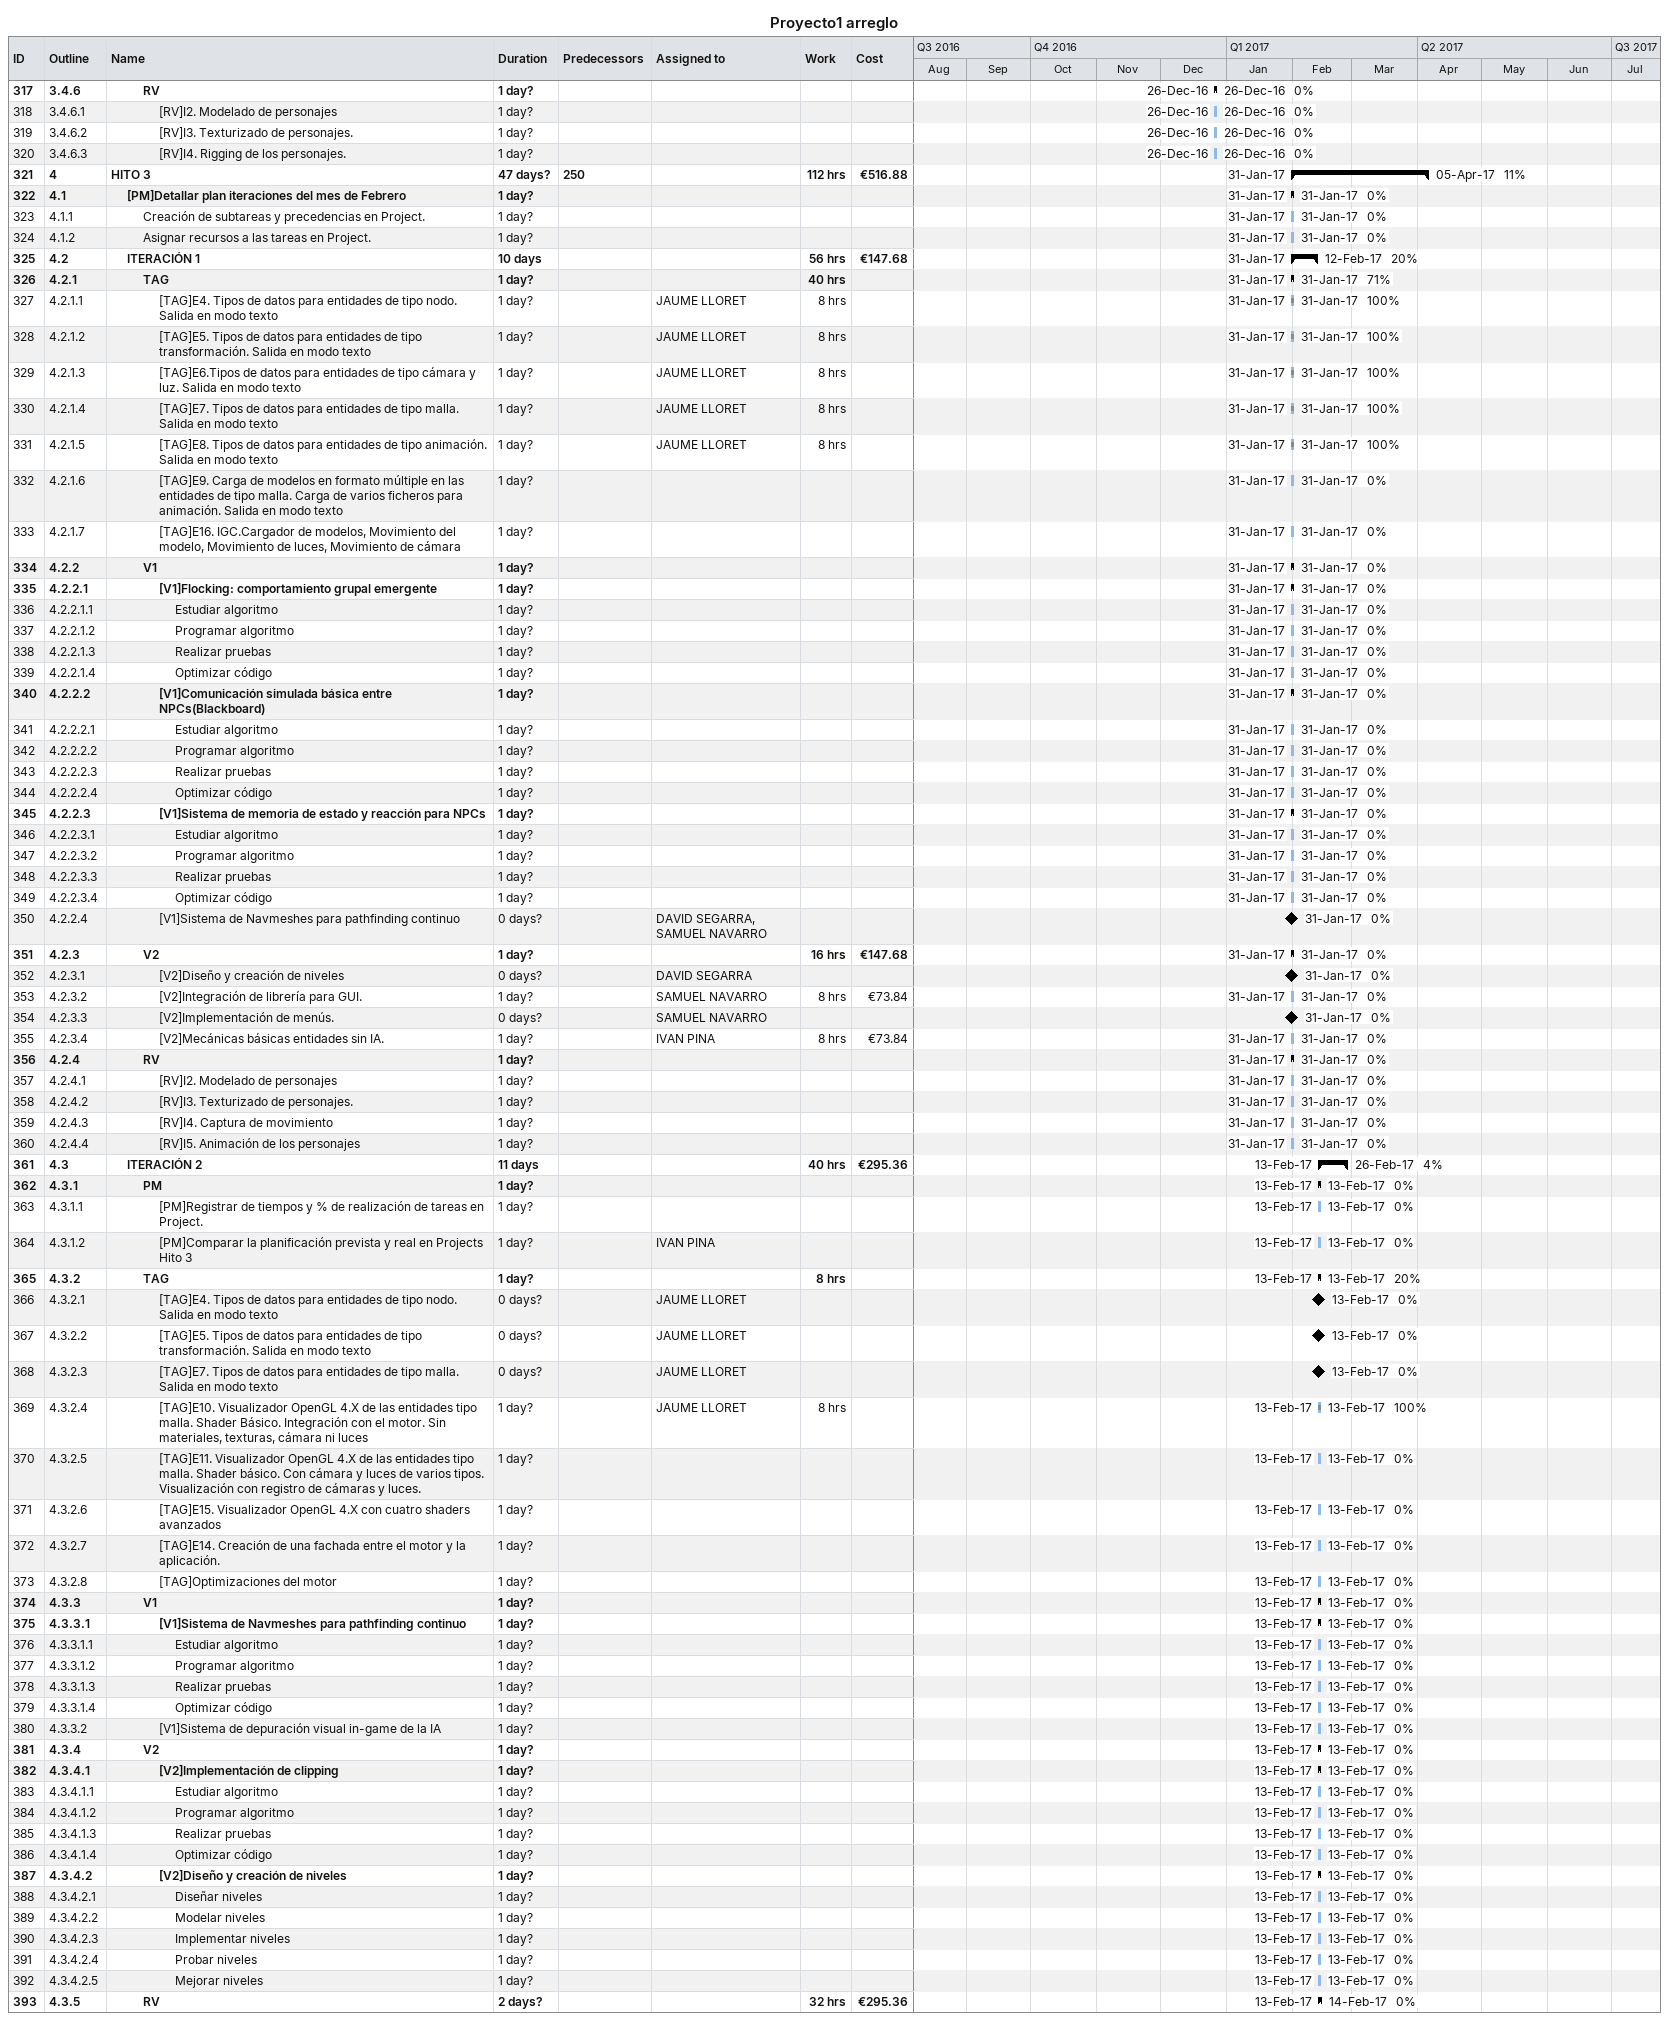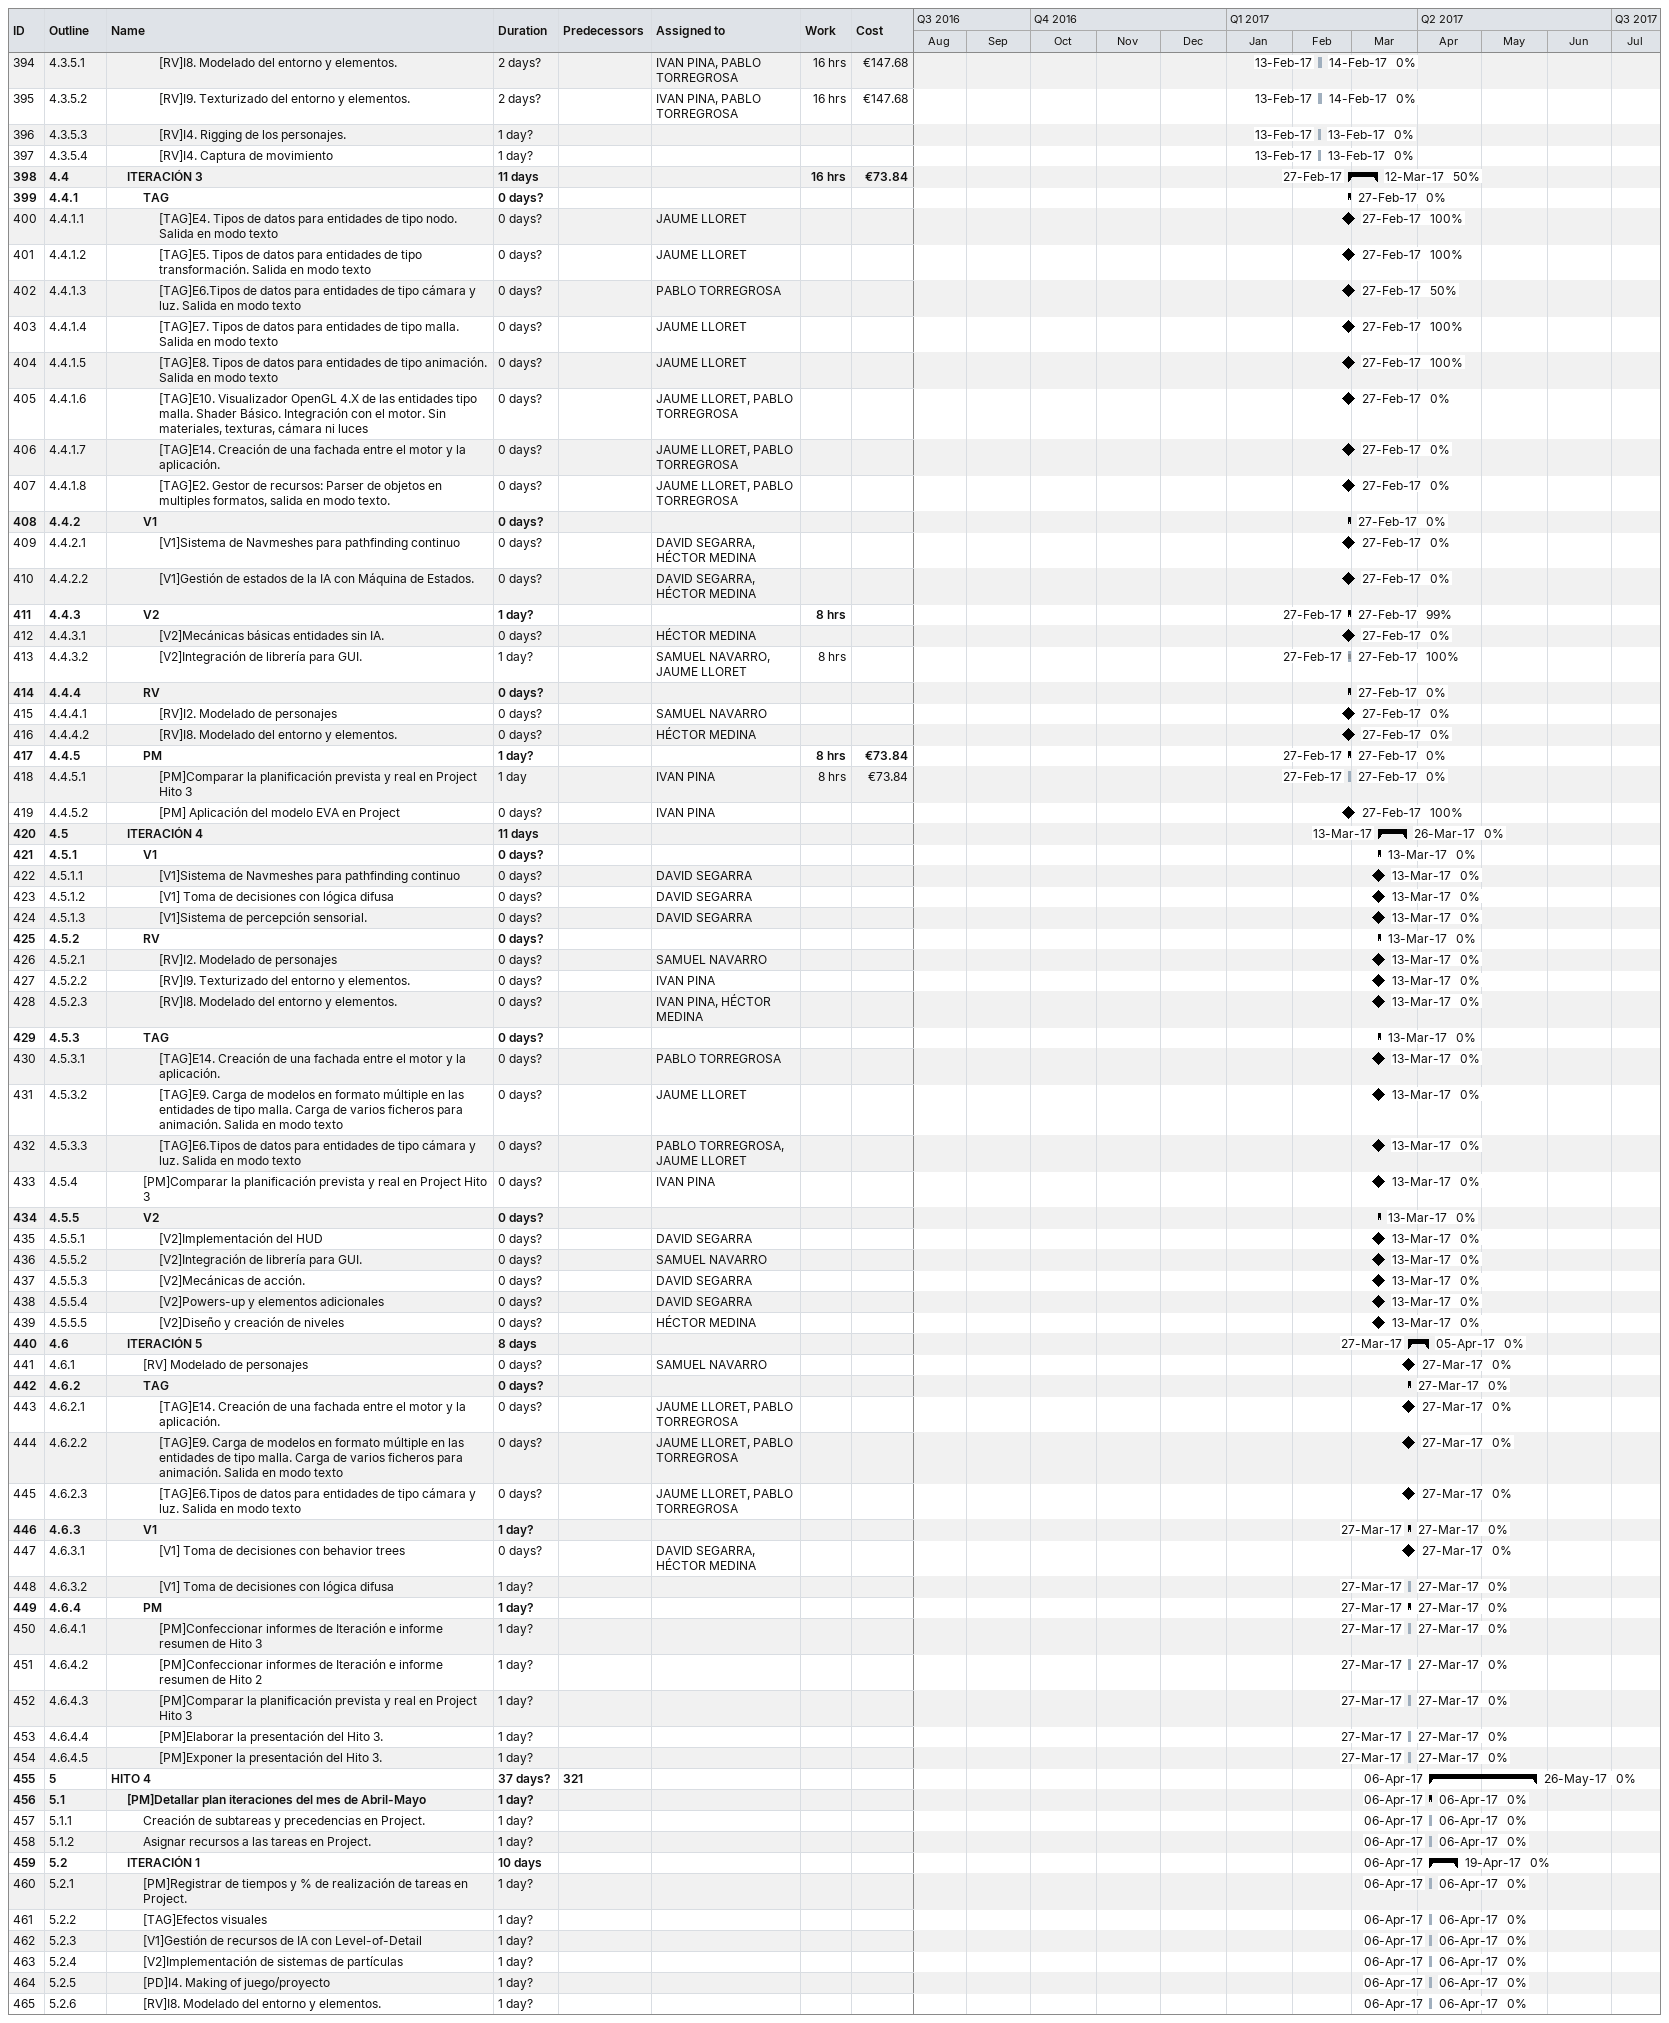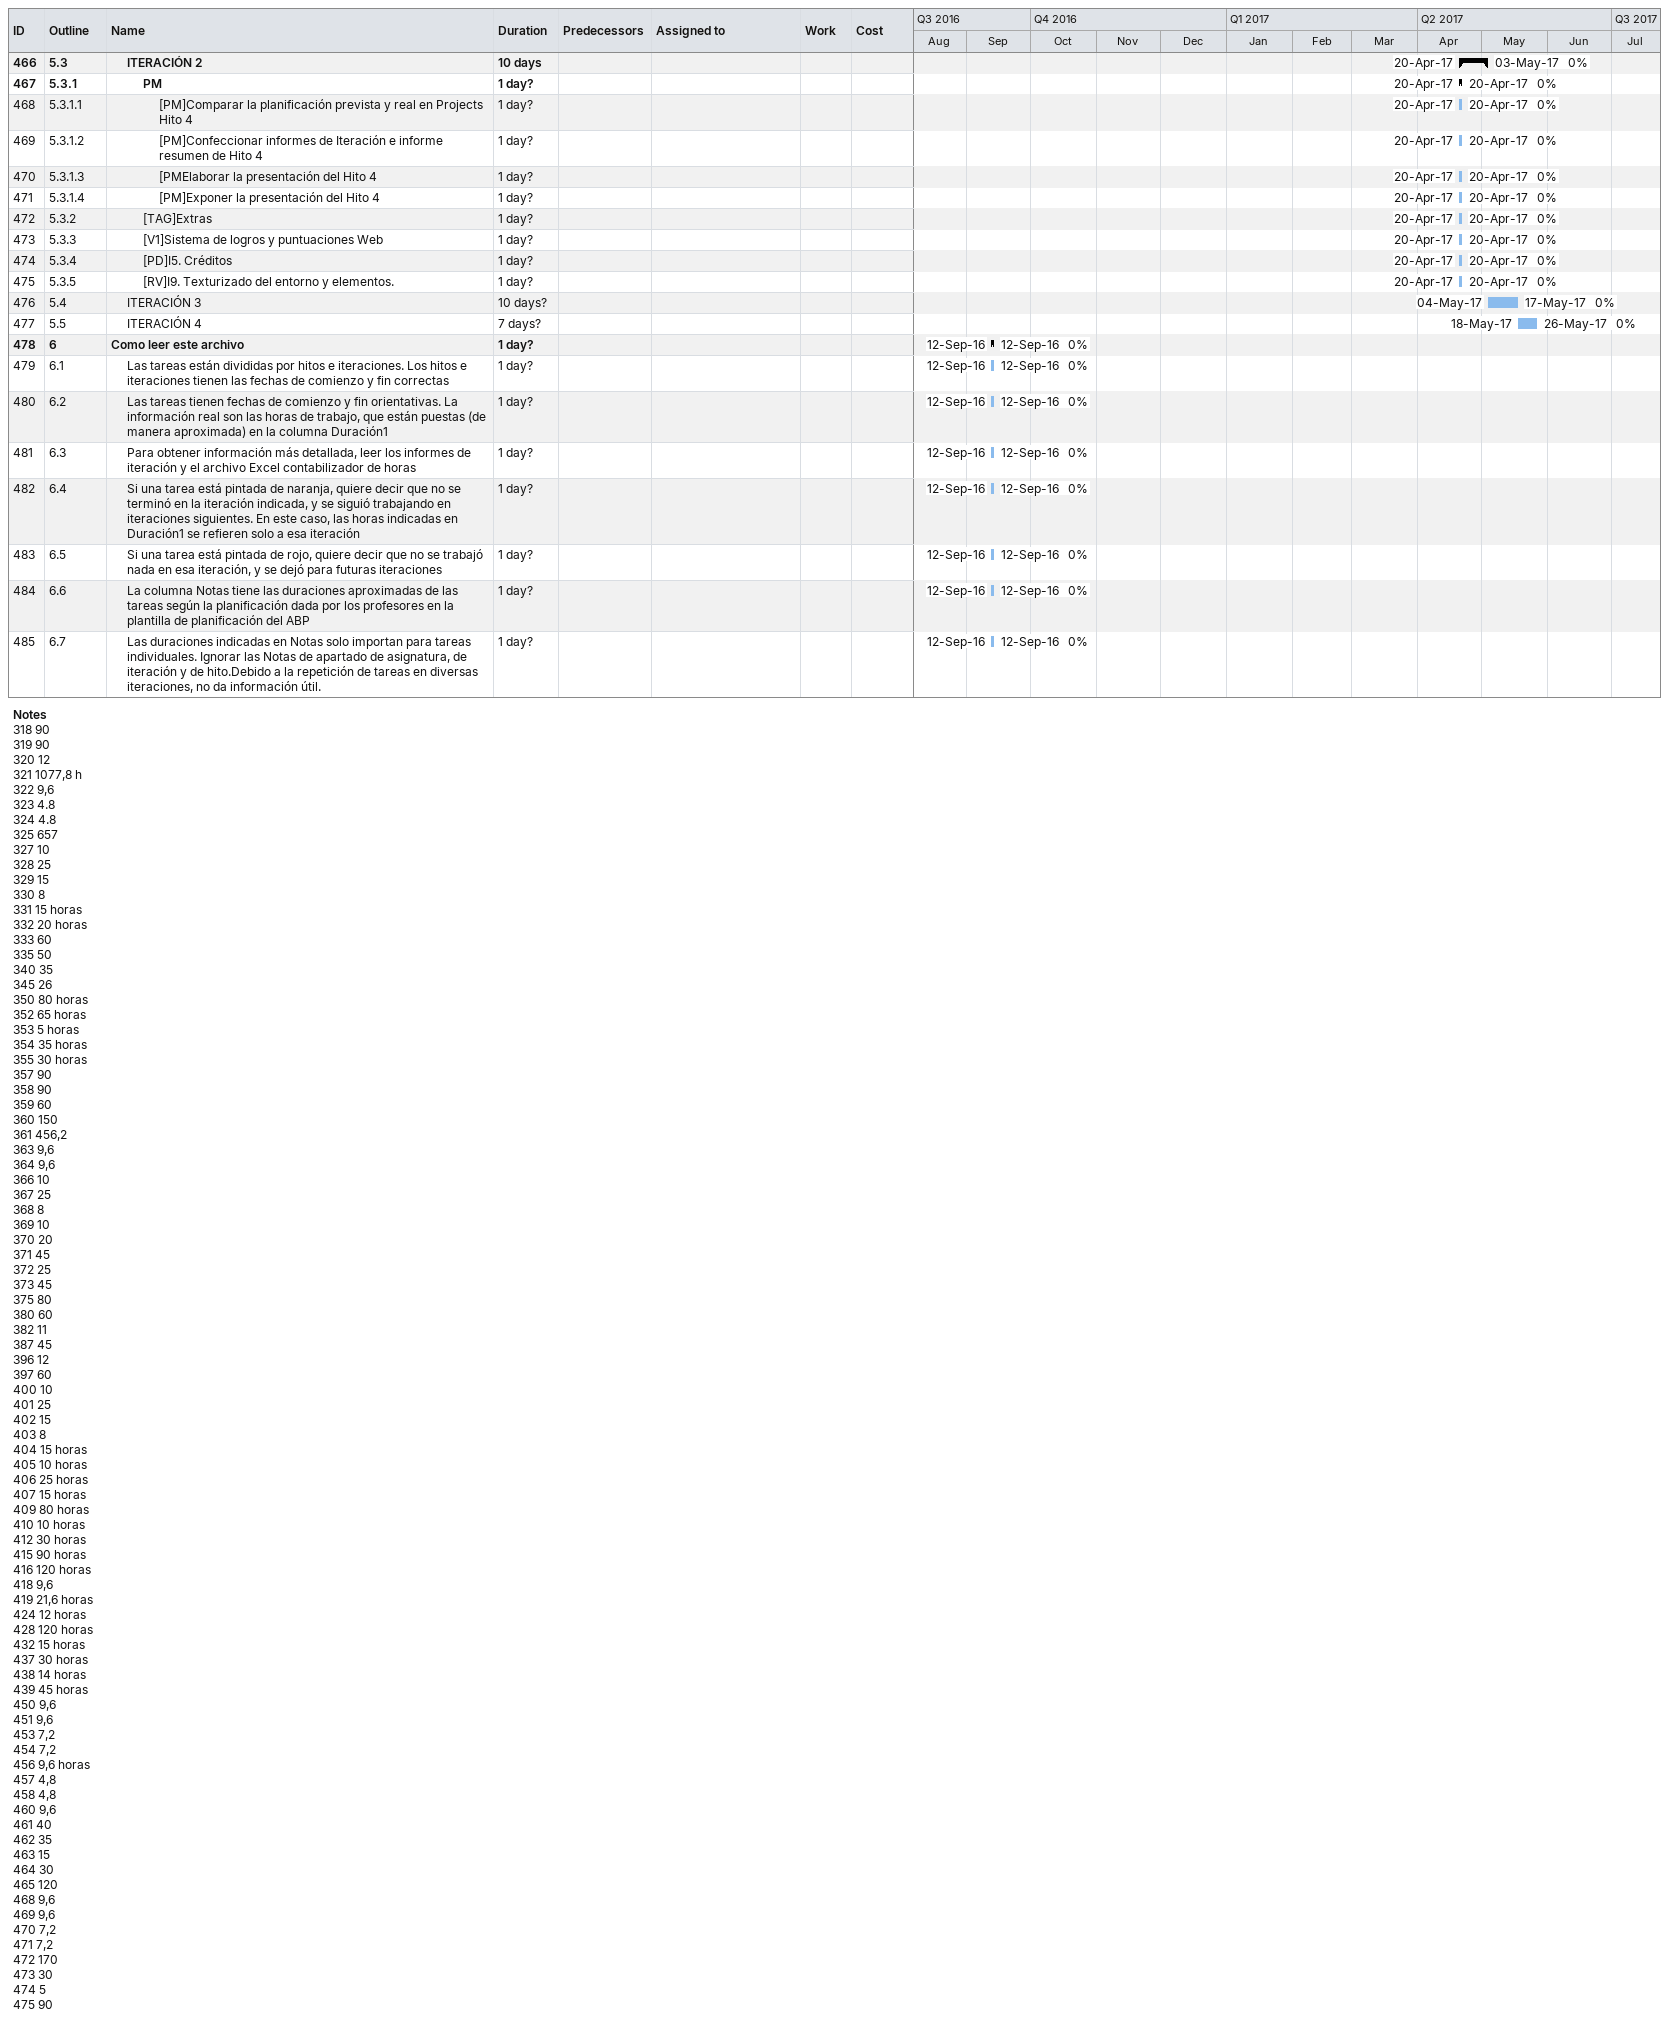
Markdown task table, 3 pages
Proyecto1 arreglo

| ID | WBS | Task | Duration | Start | Finish | Predecessors | Resources | % complete | Work (h) | Cost (€) |
|---|---|---|---|---|---|---|---|---|---|---|
| 317 | 3.4.6 | **RV** | 1d? | 2016-12-26 | 2016-12-26 |  |  | 0 |  |  |
| 318 | 3.4.6.1 | [RV]I2. Modelado de personajes | 1d? | 2016-12-26 | 2016-12-26 |  |  | 0 |  |  |
| 319 | 3.4.6.2 | [RV]I3. Texturizado de personajes. | 1d? | 2016-12-26 | 2016-12-26 |  |  | 0 |  |  |
| 320 | 3.4.6.3 | [RV]I4. Rigging de los personajes. | 1d? | 2016-12-26 | 2016-12-26 |  |  | 0 |  |  |
| 321 | 4 | **HITO 3** | 47d? | 2017-01-31 | 2017-04-05 | 250 |  | 11 | 112 | 516.88 |
| 322 | 4.1 | **[PM]Detallar plan iteraciones del mes de Febrero** | 1d? | 2017-01-31 | 2017-01-31 |  |  | 0 |  |  |
| 323 | 4.1.1 | Creación de subtareas y precedencias en Project. | 1d? | 2017-01-31 | 2017-01-31 |  |  | 0 |  |  |
| 324 | 4.1.2 | Asignar recursos a las tareas en Project. | 1d? | 2017-01-31 | 2017-01-31 |  |  | 0 |  |  |
| 325 | 4.2 | **ITERACIÓN 1** | 10d | 2017-01-31 | 2017-02-12 |  |  | 20 | 56 | 147.68 |
| 326 | 4.2.1 | **TAG** | 1d? | 2017-01-31 | 2017-01-31 |  |  | 71 | 40 |  |
| 327 | 4.2.1.1 | [TAG]E4. Tipos de datos para entidades de tipo nodo. Salida en modo texto | 1d? | 2017-01-31 | 2017-01-31 |  | JAUME LLORET | 100 | 8 |  |
| 328 | 4.2.1.2 | [TAG]E5. Tipos de datos para entidades de tipo transformación. Salida en modo texto | 1d? | 2017-01-31 | 2017-01-31 |  | JAUME LLORET | 100 | 8 |  |
| 329 | 4.2.1.3 | [TAG]E6.Tipos de datos para entidades de tipo cámara y luz. Salida en modo texto | 1d? | 2017-01-31 | 2017-01-31 |  | JAUME LLORET | 100 | 8 |  |
| 330 | 4.2.1.4 | [TAG]E7. Tipos de datos para entidades de tipo malla. Salida en modo texto | 1d? | 2017-01-31 | 2017-01-31 |  | JAUME LLORET | 100 | 8 |  |
| 331 | 4.2.1.5 | [TAG]E8. Tipos de datos para entidades de tipo animación. Salida en modo texto | 1d? | 2017-01-31 | 2017-01-31 |  | JAUME LLORET | 100 | 8 |  |
| 332 | 4.2.1.6 | [TAG]E9. Carga de modelos en formato múltiple en las entidades de tipo malla. Carga de varios ficheros para animación. Salida en modo texto | 1d? | 2017-01-31 | 2017-01-31 |  |  | 0 |  |  |
| 333 | 4.2.1.7 | [TAG]E16. IGC.Cargador de modelos, Movimiento del modelo, Movimiento de luces, Movimiento de cámara | 1d? | 2017-01-31 | 2017-01-31 |  |  | 0 |  |  |
| 334 | 4.2.2 | **V1** | 1d? | 2017-01-31 | 2017-01-31 |  |  | 0 |  |  |
| 335 | 4.2.2.1 | **[V1]Flocking: comportamiento grupal emergente** | 1d? | 2017-01-31 | 2017-01-31 |  |  | 0 |  |  |
| 336 | 4.2.2.1.1 | Estudiar algoritmo | 1d? | 2017-01-31 | 2017-01-31 |  |  | 0 |  |  |
| 337 | 4.2.2.1.2 | Programar algoritmo | 1d? | 2017-01-31 | 2017-01-31 |  |  | 0 |  |  |
| 338 | 4.2.2.1.3 | Realizar pruebas | 1d? | 2017-01-31 | 2017-01-31 |  |  | 0 |  |  |
| 339 | 4.2.2.1.4 | Optimizar código | 1d? | 2017-01-31 | 2017-01-31 |  |  | 0 |  |  |
| 340 | 4.2.2.2 | **[V1]Comunicación simulada básica entre NPCs(Blackboard)** | 1d? | 2017-01-31 | 2017-01-31 |  |  | 0 |  |  |
| 341 | 4.2.2.2.1 | Estudiar algoritmo | 1d? | 2017-01-31 | 2017-01-31 |  |  | 0 |  |  |
| 342 | 4.2.2.2.2 | Programar algoritmo | 1d? | 2017-01-31 | 2017-01-31 |  |  | 0 |  |  |
| 343 | 4.2.2.2.3 | Realizar pruebas | 1d? | 2017-01-31 | 2017-01-31 |  |  | 0 |  |  |
| 344 | 4.2.2.2.4 | Optimizar código | 1d? | 2017-01-31 | 2017-01-31 |  |  | 0 |  |  |
| 345 | 4.2.2.3 | **[V1]Sistema de memoria de estado y reacción para NPCs** | 1d? | 2017-01-31 | 2017-01-31 |  |  | 0 |  |  |
| 346 | 4.2.2.3.1 | Estudiar algoritmo | 1d? | 2017-01-31 | 2017-01-31 |  |  | 0 |  |  |
| 347 | 4.2.2.3.2 | Programar algoritmo | 1d? | 2017-01-31 | 2017-01-31 |  |  | 0 |  |  |
| 348 | 4.2.2.3.3 | Realizar pruebas | 1d? | 2017-01-31 | 2017-01-31 |  |  | 0 |  |  |
| 349 | 4.2.2.3.4 | Optimizar código | 1d? | 2017-01-31 | 2017-01-31 |  |  | 0 |  |  |
| 350 | 4.2.2.4 | [V1]Sistema de Navmeshes para pathfinding continuo | 0d? | 2017-01-31 | 2017-01-31 |  | DAVID SEGARRA, SAMUEL NAVARRO | 0 |  |  |
| 351 | 4.2.3 | **V2** | 1d? | 2017-01-31 | 2017-01-31 |  |  | 0 | 16 | 147.68 |
| 352 | 4.2.3.1 | [V2]Diseño y creación de niveles | 0d? | 2017-01-31 | 2017-01-31 |  | DAVID SEGARRA | 0 |  |  |
| 353 | 4.2.3.2 | [V2]Integración de librería para GUI. | 1d? | 2017-01-31 | 2017-01-31 |  | SAMUEL NAVARRO | 0 | 8 | 73.84 |
| 354 | 4.2.3.3 | [V2]Implementación de menús. | 0d? | 2017-01-31 | 2017-01-31 |  | SAMUEL NAVARRO | 0 |  |  |
| 355 | 4.2.3.4 | [V2]Mecánicas básicas entidades sin IA. | 1d? | 2017-01-31 | 2017-01-31 |  | IVAN PINA | 0 | 8 | 73.84 |
| 356 | 4.2.4 | **RV** | 1d? | 2017-01-31 | 2017-01-31 |  |  | 0 |  |  |
| 357 | 4.2.4.1 | [RV]I2. Modelado de personajes | 1d? | 2017-01-31 | 2017-01-31 |  |  | 0 |  |  |
| 358 | 4.2.4.2 | [RV]I3. Texturizado de personajes. | 1d? | 2017-01-31 | 2017-01-31 |  |  | 0 |  |  |
| 359 | 4.2.4.3 | [RV]I4. Captura de movimiento | 1d? | 2017-01-31 | 2017-01-31 |  |  | 0 |  |  |
| 360 | 4.2.4.4 | [RV]I5. Animación de los personajes | 1d? | 2017-01-31 | 2017-01-31 |  |  | 0 |  |  |
| 361 | 4.3 | **ITERACIÓN 2** | 11d | 2017-02-13 | 2017-02-26 |  |  | 4 | 40 | 295.36 |
| 362 | 4.3.1 | **PM** | 1d? | 2017-02-13 | 2017-02-13 |  |  | 0 |  |  |
| 363 | 4.3.1.1 | [PM]Registrar de tiempos y % de realización de tareas en Project. | 1d? | 2017-02-13 | 2017-02-13 |  |  | 0 |  |  |
| 364 | 4.3.1.2 | [PM]Comparar la planificación prevista y real en Projects Hito 3 | 1d? | 2017-02-13 | 2017-02-13 |  | IVAN PINA | 0 |  |  |
| 365 | 4.3.2 | **TAG** | 1d? | 2017-02-13 | 2017-02-13 |  |  | 20 | 8 |  |
| 366 | 4.3.2.1 | [TAG]E4. Tipos de datos para entidades de tipo nodo. Salida en modo texto | 0d? | 2017-02-13 | 2017-02-13 |  | JAUME LLORET | 0 |  |  |
| 367 | 4.3.2.2 | [TAG]E5. Tipos de datos para entidades de tipo transformación. Salida en modo texto | 0d? | 2017-02-13 | 2017-02-13 |  | JAUME LLORET | 0 |  |  |
| 368 | 4.3.2.3 | [TAG]E7. Tipos de datos para entidades de tipo malla. Salida en modo texto | 0d? | 2017-02-13 | 2017-02-13 |  | JAUME LLORET | 0 |  |  |
| 369 | 4.3.2.4 | [TAG]E10. Visualizador OpenGL 4.X de las entidades tipo malla. Shader Básico. Integración con el motor. Sin materiales, texturas, cámara ni luces | 1d? | 2017-02-13 | 2017-02-13 |  | JAUME LLORET | 100 | 8 |  |
| 370 | 4.3.2.5 | [TAG]E11. Visualizador OpenGL 4.X de las entidades tipo malla. Shader básico. Con cámara y luces de varios tipos. Visualización con registro de cámaras y luces. | 1d? | 2017-02-13 | 2017-02-13 |  |  | 0 |  |  |
| 371 | 4.3.2.6 | [TAG]E15. Visualizador OpenGL 4.X con cuatro shaders avanzados | 1d? | 2017-02-13 | 2017-02-13 |  |  | 0 |  |  |
| 372 | 4.3.2.7 | [TAG]E14. Creación de una fachada entre el motor y la aplicación. | 1d? | 2017-02-13 | 2017-02-13 |  |  | 0 |  |  |
| 373 | 4.3.2.8 | [TAG]Optimizaciones del motor | 1d? | 2017-02-13 | 2017-02-13 |  |  | 0 |  |  |
| 374 | 4.3.3 | **V1** | 1d? | 2017-02-13 | 2017-02-13 |  |  | 0 |  |  |
| 375 | 4.3.3.1 | **[V1]Sistema de Navmeshes para pathfinding continuo** | 1d? | 2017-02-13 | 2017-02-13 |  |  | 0 |  |  |
| 376 | 4.3.3.1.1 | Estudiar algoritmo | 1d? | 2017-02-13 | 2017-02-13 |  |  | 0 |  |  |
| 377 | 4.3.3.1.2 | Programar algoritmo | 1d? | 2017-02-13 | 2017-02-13 |  |  | 0 |  |  |
| 378 | 4.3.3.1.3 | Realizar pruebas | 1d? | 2017-02-13 | 2017-02-13 |  |  | 0 |  |  |
| 379 | 4.3.3.1.4 | Optimizar código | 1d? | 2017-02-13 | 2017-02-13 |  |  | 0 |  |  |
| 380 | 4.3.3.2 | [V1]Sistema de depuración visual in-game de la IA | 1d? | 2017-02-13 | 2017-02-13 |  |  | 0 |  |  |
| 381 | 4.3.4 | **V2** | 1d? | 2017-02-13 | 2017-02-13 |  |  | 0 |  |  |
| 382 | 4.3.4.1 | **[V2]Implementación de clipping** | 1d? | 2017-02-13 | 2017-02-13 |  |  | 0 |  |  |
| 383 | 4.3.4.1.1 | Estudiar algoritmo | 1d? | 2017-02-13 | 2017-02-13 |  |  | 0 |  |  |
| 384 | 4.3.4.1.2 | Programar algoritmo | 1d? | 2017-02-13 | 2017-02-13 |  |  | 0 |  |  |
| 385 | 4.3.4.1.3 | Realizar pruebas | 1d? | 2017-02-13 | 2017-02-13 |  |  | 0 |  |  |
| 386 | 4.3.4.1.4 | Optimizar código | 1d? | 2017-02-13 | 2017-02-13 |  |  | 0 |  |  |
| 387 | 4.3.4.2 | **[V2]Diseño y creación de niveles** | 1d? | 2017-02-13 | 2017-02-13 |  |  | 0 |  |  |
| 388 | 4.3.4.2.1 | Diseñar niveles | 1d? | 2017-02-13 | 2017-02-13 |  |  | 0 |  |  |
| 389 | 4.3.4.2.2 | Modelar niveles | 1d? | 2017-02-13 | 2017-02-13 |  |  | 0 |  |  |
| 390 | 4.3.4.2.3 | Implementar niveles | 1d? | 2017-02-13 | 2017-02-13 |  |  | 0 |  |  |
| 391 | 4.3.4.2.4 | Probar niveles | 1d? | 2017-02-13 | 2017-02-13 |  |  | 0 |  |  |
| 392 | 4.3.4.2.5 | Mejorar niveles | 1d? | 2017-02-13 | 2017-02-13 |  |  | 0 |  |  |
| 393 | 4.3.5 | **RV** | 2d? | 2017-02-13 | 2017-02-14 |  |  | 0 | 32 | 295.36 |
| 394 | 4.3.5.1 | [RV]I8. Modelado del entorno y elementos. | 2d? | 2017-02-13 | 2017-02-14 |  | IVAN PINA, PABLO TORREGROSA | 0 | 16 | 147.68 |
| 395 | 4.3.5.2 | [RV]I9. Texturizado del entorno y elementos. | 2d? | 2017-02-13 | 2017-02-14 |  | IVAN PINA, PABLO TORREGROSA | 0 | 16 | 147.68 |
| 396 | 4.3.5.3 | [RV]I4. Rigging de los personajes. | 1d? | 2017-02-13 | 2017-02-13 |  |  | 0 |  |  |
| 397 | 4.3.5.4 | [RV]I4. Captura de movimiento | 1d? | 2017-02-13 | 2017-02-13 |  |  | 0 |  |  |
| 398 | 4.4 | **ITERACIÓN 3** | 11d | 2017-02-27 | 2017-03-12 |  |  | 50 | 16 | 73.84 |
| 399 | 4.4.1 | **TAG** | 0d? | 2017-02-27 | 2017-02-27 |  |  | 0 |  |  |
| 400 | 4.4.1.1 | [TAG]E4. Tipos de datos para entidades de tipo nodo. Salida en modo texto | 0d? | 2017-02-27 | 2017-02-27 |  | JAUME LLORET | 100 |  |  |
| 401 | 4.4.1.2 | [TAG]E5. Tipos de datos para entidades de tipo transformación. Salida en modo texto | 0d? | 2017-02-27 | 2017-02-27 |  | JAUME LLORET | 100 |  |  |
| 402 | 4.4.1.3 | [TAG]E6.Tipos de datos para entidades de tipo cámara y luz. Salida en modo texto | 0d? | 2017-02-27 | 2017-02-27 |  | PABLO TORREGROSA | 50 |  |  |
| 403 | 4.4.1.4 | [TAG]E7. Tipos de datos para entidades de tipo malla. Salida en modo texto | 0d? | 2017-02-27 | 2017-02-27 |  | JAUME LLORET | 100 |  |  |
| 404 | 4.4.1.5 | [TAG]E8. Tipos de datos para entidades de tipo animación. Salida en modo texto | 0d? | 2017-02-27 | 2017-02-27 |  | JAUME LLORET | 100 |  |  |
| 405 | 4.4.1.6 | [TAG]E10. Visualizador OpenGL 4.X de las entidades tipo malla. Shader Básico. Integración con el motor. Sin materiales, texturas, cámara ni luces | 0d? | 2017-02-27 | 2017-02-27 |  | JAUME LLORET, PABLO TORREGROSA | 0 |  |  |
| 406 | 4.4.1.7 | [TAG]E14. Creación de una fachada entre el motor y la aplicación. | 0d? | 2017-02-27 | 2017-02-27 |  | JAUME LLORET, PABLO TORREGROSA | 0 |  |  |
| 407 | 4.4.1.8 | [TAG]E2. Gestor de recursos: Parser de objetos en multiples formatos, salida en modo texto. | 0d? | 2017-02-27 | 2017-02-27 |  | JAUME LLORET, PABLO TORREGROSA | 0 |  |  |
| 408 | 4.4.2 | **V1** | 0d? | 2017-02-27 | 2017-02-27 |  |  | 0 |  |  |
| 409 | 4.4.2.1 | [V1]Sistema de Navmeshes para pathfinding continuo | 0d? | 2017-02-27 | 2017-02-27 |  | DAVID SEGARRA, HÉCTOR MEDINA | 0 |  |  |
| 410 | 4.4.2.2 | [V1]Gestión de estados de la IA con Máquina de Estados. | 0d? | 2017-02-27 | 2017-02-27 |  | DAVID SEGARRA, HÉCTOR MEDINA | 0 |  |  |
| 411 | 4.4.3 | **V2** | 1d? | 2017-02-27 | 2017-02-27 |  |  | 99 | 8 |  |
| 412 | 4.4.3.1 | [V2]Mecánicas básicas entidades sin IA. | 0d? | 2017-02-27 | 2017-02-27 |  | HÉCTOR MEDINA | 0 |  |  |
| 413 | 4.4.3.2 | [V2]Integración de librería para GUI. | 1d? | 2017-02-27 | 2017-02-27 |  | SAMUEL NAVARRO, JAUME LLORET | 100 | 8 |  |
| 414 | 4.4.4 | **RV** | 0d? | 2017-02-27 | 2017-02-27 |  |  | 0 |  |  |
| 415 | 4.4.4.1 | [RV]I2. Modelado de personajes | 0d? | 2017-02-27 | 2017-02-27 |  | SAMUEL NAVARRO | 0 |  |  |
| 416 | 4.4.4.2 | [RV]I8. Modelado del entorno y elementos. | 0d? | 2017-02-27 | 2017-02-27 |  | HÉCTOR MEDINA | 0 |  |  |
| 417 | 4.4.5 | **PM** | 1d? | 2017-02-27 | 2017-02-27 |  |  | 0 | 8 | 73.84 |
| 418 | 4.4.5.1 | [PM]Comparar la planificación prevista y real en Project Hito 3 | 1d | 2017-02-27 | 2017-02-27 |  | IVAN PINA | 0 | 8 | 73.84 |
| 419 | 4.4.5.2 | [PM] Aplicación del modelo EVA en Project | 0d? | 2017-02-27 | 2017-02-27 |  | IVAN PINA | 100 |  |  |
| 420 | 4.5 | **ITERACIÓN 4** | 11d | 2017-03-13 | 2017-03-26 |  |  | 0 |  |  |
| 421 | 4.5.1 | **V1** | 0d? | 2017-03-13 | 2017-03-13 |  |  | 0 |  |  |
| 422 | 4.5.1.1 | [V1]Sistema de Navmeshes para pathfinding continuo | 0d? | 2017-03-13 | 2017-03-13 |  | DAVID SEGARRA | 0 |  |  |
| 423 | 4.5.1.2 | [V1] Toma de decisiones con lógica difusa | 0d? | 2017-03-13 | 2017-03-13 |  | DAVID SEGARRA | 0 |  |  |
| 424 | 4.5.1.3 | [V1]Sistema de percepción sensorial. | 0d? | 2017-03-13 | 2017-03-13 |  | DAVID SEGARRA | 0 |  |  |
| 425 | 4.5.2 | **RV** | 0d? | 2017-03-13 | 2017-03-13 |  |  | 0 |  |  |
| 426 | 4.5.2.1 | [RV]I2. Modelado de personajes | 0d? | 2017-03-13 | 2017-03-13 |  | SAMUEL NAVARRO | 0 |  |  |
| 427 | 4.5.2.2 | [RV]I9. Texturizado del entorno y elementos. | 0d? | 2017-03-13 | 2017-03-13 |  | IVAN PINA | 0 |  |  |
| 428 | 4.5.2.3 | [RV]I8. Modelado del entorno y elementos. | 0d? | 2017-03-13 | 2017-03-13 |  | IVAN PINA, HÉCTOR MEDINA | 0 |  |  |
| 429 | 4.5.3 | **TAG** | 0d? | 2017-03-13 | 2017-03-13 |  |  | 0 |  |  |
| 430 | 4.5.3.1 | [TAG]E14. Creación de una fachada entre el motor y la aplicación. | 0d? | 2017-03-13 | 2017-03-13 |  | PABLO TORREGROSA | 0 |  |  |
| 431 | 4.5.3.2 | [TAG]E9. Carga de modelos en formato múltiple en las entidades de tipo malla. Carga de varios ficheros para animación. Salida en modo texto | 0d? | 2017-03-13 | 2017-03-13 |  | JAUME LLORET | 0 |  |  |
| 432 | 4.5.3.3 | [TAG]E6.Tipos de datos para entidades de tipo cámara y luz. Salida en modo texto | 0d? | 2017-03-13 | 2017-03-13 |  | PABLO TORREGROSA, JAUME LLORET | 0 |  |  |
| 433 | 4.5.4 | [PM]Comparar la planificación prevista y real en Project Hito 3 | 0d? | 2017-03-13 | 2017-03-13 |  | IVAN PINA | 0 |  |  |
| 434 | 4.5.5 | **V2** | 0d? | 2017-03-13 | 2017-03-13 |  |  | 0 |  |  |
| 435 | 4.5.5.1 | [V2]Implementación del HUD | 0d? | 2017-03-13 | 2017-03-13 |  | DAVID SEGARRA | 0 |  |  |
| 436 | 4.5.5.2 | [V2]Integración de librería para GUI. | 0d? | 2017-03-13 | 2017-03-13 |  | SAMUEL NAVARRO | 0 |  |  |
| 437 | 4.5.5.3 | [V2]Mecánicas de acción. | 0d? | 2017-03-13 | 2017-03-13 |  | DAVID SEGARRA | 0 |  |  |
| 438 | 4.5.5.4 | [V2]Powers-up y elementos adicionales | 0d? | 2017-03-13 | 2017-03-13 |  | DAVID SEGARRA | 0 |  |  |
| 439 | 4.5.5.5 | [V2]Diseño y creación de niveles | 0d? | 2017-03-13 | 2017-03-13 |  | HÉCTOR MEDINA | 0 |  |  |
| 440 | 4.6 | **ITERACIÓN 5** | 8d | 2017-03-27 | 2017-04-05 |  |  | 0 |  |  |
| 441 | 4.6.1 | [RV] Modelado de personajes | 0d? | 2017-03-27 | 2017-03-27 |  | SAMUEL NAVARRO | 0 |  |  |
| 442 | 4.6.2 | **TAG** | 0d? | 2017-03-27 | 2017-03-27 |  |  | 0 |  |  |
| 443 | 4.6.2.1 | [TAG]E14. Creación de una fachada entre el motor y la aplicación. | 0d? | 2017-03-27 | 2017-03-27 |  | JAUME LLORET, PABLO TORREGROSA | 0 |  |  |
| 444 | 4.6.2.2 | [TAG]E9. Carga de modelos en formato múltiple en las entidades de tipo malla. Carga de varios ficheros para animación. Salida en modo texto | 0d? | 2017-03-27 | 2017-03-27 |  | JAUME LLORET, PABLO TORREGROSA | 0 |  |  |
| 445 | 4.6.2.3 | [TAG]E6.Tipos de datos para entidades de tipo cámara y luz. Salida en modo texto | 0d? | 2017-03-27 | 2017-03-27 |  | JAUME LLORET, PABLO TORREGROSA | 0 |  |  |
| 446 | 4.6.3 | **V1** | 1d? | 2017-03-27 | 2017-03-27 |  |  | 0 |  |  |
| 447 | 4.6.3.1 | [V1] Toma de decisiones con behavior trees | 0d? | 2017-03-27 | 2017-03-27 |  | DAVID SEGARRA, HÉCTOR MEDINA | 0 |  |  |
| 448 | 4.6.3.2 | [V1] Toma de decisiones con lógica difusa | 1d? | 2017-03-27 | 2017-03-27 |  |  | 0 |  |  |
| 449 | 4.6.4 | **PM** | 1d? | 2017-03-27 | 2017-03-27 |  |  | 0 |  |  |
| 450 | 4.6.4.1 | [PM]Confeccionar informes de Iteración e informe resumen de Hito 3 | 1d? | 2017-03-27 | 2017-03-27 |  |  | 0 |  |  |
| 451 | 4.6.4.2 | [PM]Confeccionar informes de Iteración e informe resumen de Hito 2 | 1d? | 2017-03-27 | 2017-03-27 |  |  | 0 |  |  |
| 452 | 4.6.4.3 | [PM]Comparar la planificación prevista y real en Project Hito 3 | 1d? | 2017-03-27 | 2017-03-27 |  |  | 0 |  |  |
| 453 | 4.6.4.4 | [PM]Elaborar la presentación del Hito 3. | 1d? | 2017-03-27 | 2017-03-27 |  |  | 0 |  |  |
| 454 | 4.6.4.5 | [PM]Exponer la presentación del Hito 3. | 1d? | 2017-03-27 | 2017-03-27 |  |  | 0 |  |  |
| 455 | 5 | **HITO 4** | 37d? | 2017-04-06 | 2017-05-26 | 321 |  | 0 |  |  |
| 456 | 5.1 | **[PM]Detallar plan iteraciones del mes de Abril-Mayo** | 1d? | 2017-04-06 | 2017-04-06 |  |  | 0 |  |  |
| 457 | 5.1.1 | Creación de subtareas y precedencias en Project. | 1d? | 2017-04-06 | 2017-04-06 |  |  | 0 |  |  |
| 458 | 5.1.2 | Asignar recursos a las tareas en Project. | 1d? | 2017-04-06 | 2017-04-06 |  |  | 0 |  |  |
| 459 | 5.2 | **ITERACIÓN 1** | 10d | 2017-04-06 | 2017-04-19 |  |  | 0 |  |  |
| 460 | 5.2.1 | [PM]Registrar de tiempos y % de realización de tareas en Project. | 1d? | 2017-04-06 | 2017-04-06 |  |  | 0 |  |  |
| 461 | 5.2.2 | [TAG]Efectos visuales | 1d? | 2017-04-06 | 2017-04-06 |  |  | 0 |  |  |
| 462 | 5.2.3 | [V1]Gestión de recursos de IA con Level-of-Detail | 1d? | 2017-04-06 | 2017-04-06 |  |  | 0 |  |  |
| 463 | 5.2.4 | [V2]Implementación de sistemas de partículas | 1d? | 2017-04-06 | 2017-04-06 |  |  | 0 |  |  |
| 464 | 5.2.5 | [PD]I4. Making of juego/proyecto | 1d? | 2017-04-06 | 2017-04-06 |  |  | 0 |  |  |
| 465 | 5.2.6 | [RV]I8. Modelado del entorno y elementos. | 1d? | 2017-04-06 | 2017-04-06 |  |  | 0 |  |  |
| 466 | 5.3 | **ITERACIÓN 2** | 10d | 2017-04-20 | 2017-05-03 |  |  | 0 |  |  |
| 467 | 5.3.1 | **PM** | 1d? | 2017-04-20 | 2017-04-20 |  |  | 0 |  |  |
| 468 | 5.3.1.1 | [PM]Comparar la planificación prevista y real en Projects Hito 4 | 1d? | 2017-04-20 | 2017-04-20 |  |  | 0 |  |  |
| 469 | 5.3.1.2 | [PM]Confeccionar informes de Iteración e informe resumen de Hito 4 | 1d? | 2017-04-20 | 2017-04-20 |  |  | 0 |  |  |
| 470 | 5.3.1.3 | [PMElaborar la presentación del Hito 4 | 1d? | 2017-04-20 | 2017-04-20 |  |  | 0 |  |  |
| 471 | 5.3.1.4 | [PM]Exponer la presentación del Hito 4 | 1d? | 2017-04-20 | 2017-04-20 |  |  | 0 |  |  |
| 472 | 5.3.2 | [TAG]Extras | 1d? | 2017-04-20 | 2017-04-20 |  |  | 0 |  |  |
| 473 | 5.3.3 | [V1]Sistema de logros y puntuaciones Web | 1d? | 2017-04-20 | 2017-04-20 |  |  | 0 |  |  |
| 474 | 5.3.4 | [PD]I5. Créditos | 1d? | 2017-04-20 | 2017-04-20 |  |  | 0 |  |  |
| 475 | 5.3.5 | [RV]I9. Texturizado del entorno y elementos. | 1d? | 2017-04-20 | 2017-04-20 |  |  | 0 |  |  |
| 476 | 5.4 | ITERACIÓN 3 | 10d? | 2017-05-04 | 2017-05-17 |  |  | 0 |  |  |
| 477 | 5.5 | ITERACIÓN 4 | 7d? | 2017-05-18 | 2017-05-26 |  |  | 0 |  |  |
| 478 | 6 | **Como leer este archivo** | 1d? | 2016-09-12 | 2016-09-12 |  |  | 0 |  |  |
| 479 | 6.1 | Las tareas están divididas por hitos e iteraciones. Los hitos e iteraciones tienen las fechas de comienzo y fin correctas | 1d? | 2016-09-12 | 2016-09-12 |  |  | 0 |  |  |
| 480 | 6.2 | Las tareas tienen fechas de comienzo y fin orientativas. La información real son las horas de trabajo, que están puestas (de manera aproximada) en la columna Duración1 | 1d? | 2016-09-12 | 2016-09-12 |  |  | 0 |  |  |
| 481 | 6.3 | Para obtener información más detallada, leer los informes de iteración y el archivo Excel contabilizador de horas | 1d? | 2016-09-12 | 2016-09-12 |  |  | 0 |  |  |
| 482 | 6.4 | Si una tarea está pintada de naranja, quiere decir que no se terminó en la iteración indicada, y se siguió trabajando en iteraciones siguientes. En este caso, las horas indicadas en Duración1 se refieren solo a esa iteración | 1d? | 2016-09-12 | 2016-09-12 |  |  | 0 |  |  |
| 483 | 6.5 | Si una tarea está pintada de rojo, quiere decir que no se trabajó nada en esa iteración, y se dejó para futuras iteraciones | 1d? | 2016-09-12 | 2016-09-12 |  |  | 0 |  |  |
| 484 | 6.6 | La columna Notas tiene las duraciones aproximadas de las tareas según la planificación dada por los profesores en la plantilla de planificación del ABP | 1d? | 2016-09-12 | 2016-09-12 |  |  | 0 |  |  |
| 485 | 6.7 | Las duraciones indicadas en Notas solo importan para tareas individuales. Ignorar las Notas de apartado de asignatura, de iteración y de hito.Debido a la repetición de tareas en diversas iteraciones, no da información útil. | 1d? | 2016-09-12 | 2016-09-12 |  |  | 0 |  |  |

Notes
- 318: 90
- 319: 90
- 320: 12
- 321: 1077,8 h
- 322: 9,6
- 323: 4.8
- 324: 4.8
- 325: 657
- 327: 10
- 328: 25
- 329: 15
- 330: 8
- 331: 15 horas
- 332: 20 horas
- 333: 60
- 335: 50
- 340: 35
- 345: 26
- 350: 80 horas
- 352: 65 horas
- 353: 5 horas
- 354: 35 horas
- 355: 30 horas
- 357: 90
- 358: 90
- 359: 60
- 360: 150
- 361: 456,2
- 363: 9,6
- 364: 9,6
- 366: 10
- 367: 25
- 368: 8
- 369: 10
- 370: 20
- 371: 45
- 372: 25
- 373: 45
- 375: 80
- 380: 60
- 382: 11
- 387: 45
- 396: 12
- 397: 60
- 400: 10
- 401: 25
- 402: 15
- 403: 8
- 404: 15 horas
- 405: 10 horas
- 406: 25 horas
- 407: 15 horas
- 409: 80 horas
- 410: 10 horas
- 412: 30 horas
- 415: 90 horas
- 416: 120 horas
- 418: 9,6
- 419: 21,6 horas
- 424: 12 horas
- 428: 120 horas
- 432: 15 horas
- 437: 30 horas
- 438: 14 horas
- 439: 45 horas
- 450: 9,6
- 451: 9,6
- 453: 7,2
- 454: 7,2
- 456: 9,6 horas
- 457: 4,8
- 458: 4,8
- 460: 9,6
- 461: 40
- 462: 35
- 463: 15
- 464: 30
- 465: 120
- 468: 9,6
- 469: 9,6
- 470: 7,2
- 471: 7,2
- 472: 170
- 473: 30
- 474: 5
- 475: 90
